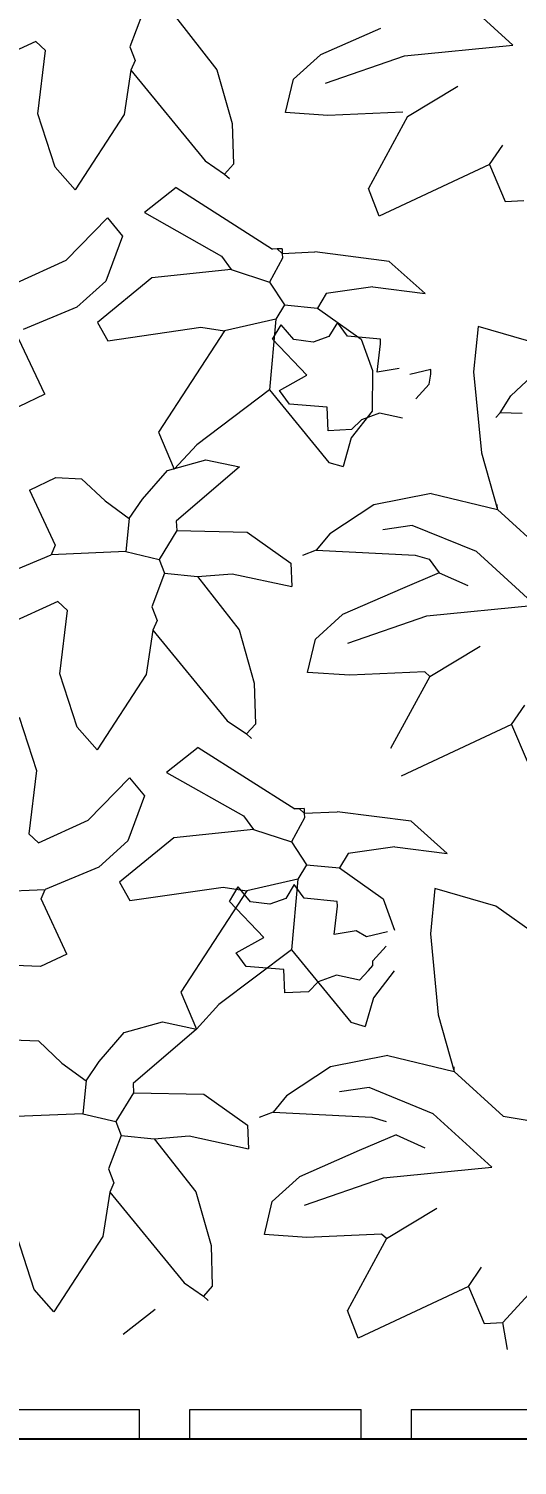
# Model space of a CAD drawing. Header units: centimetres. Extents: x 5667 to 17750, y 274 to 6203.
# Drawn here: x 13407.2 to 13440.5, y 1490.8 to 1588.6 of the extents above; entities that cross this region are included whole.
import ezdxf

# ---------------------------------------------------------------- set-up
doc = ezdxf.new("R2010")
doc.units = ezdxf.units.CM
doc.header["$MEASUREMENT"] = 0
doc.layers.get('0').update_dxf_attribs({"lineweight": 18})
for name, color, linetype, lineweight in [('A-FURN', 8, 'Continuous', 9), ('A-WALL-FULL', 7, 'Continuous', 20), ('G-ANNO-DIM', 3, 'Continuous', 9), ('G-HEDGE', 104, 'Continuous', 9)]:
    doc.layers.add(name, color=color, linetype=linetype, lineweight=lineweight)
doc.styles.add('ARIAL', font='arial.ttf')
doc.dimstyles.new('TICK_36', dxfattribs={"dimtxt": 10, "dimasz": 3.6, "dimexe": 1.8, "dimexo": 1.2, "dimgap": 1.8, "dimtad": 0, "dimdec": 0, "dimzin": 0, "dimdsep": 46, "dimtxsty": 'ARIAL', "dimblk": 'OBLIQUE', "dimcen": 1.8, "dimdle": 1.8, "dimclrd": 256, "dimclrt": 256, "dimadec": 0, "dimazin": 0, "dimtfac": 1, "dimtdec": 0, "dimtmove": 1, "dimatfit": 3, "dimldrblk": 'OPEN90', "dimfxl": 1, "dimtolj": 1, "dimtzin": 0, "dimarcsym": 0})

# ---------------------------------------------------------------- blocks, each defined once
blk = doc.blocks.new('_Oblique')
at = {"color": 0, "linetype": 'ByBlock', "lineweight": -2}
blk.add_line((-0.5, -0.5), (0.5, 0.5), dxfattribs=at)
blk = doc.blocks.new('*D104')
at = {"layer": 'Defpoints', "color": 0, "transparency": 16777216}
for p in [(13297.182, 1746.602), (13297.735, 1492.602), (13616.14, 1492.602)]:
    blk.add_point(p, dxfattribs=at)
at = {"layer": 'G-ANNO-DIM', "lineweight": -2, "transparency": 16777216}
for p, q in [((13616.14, 1748.402), (13616.14, 1632.514)), ((13616.14, 1490.802), (13616.14, 1606.69))]:
    blk.add_line(p, q, dxfattribs=at)
at = {"layer": 'G-ANNO-DIM', "color": 0, "lineweight": -2, "transparency": 16777216}
for p, q in [((13298.382, 1746.602), (13617.94, 1746.602)), ((13298.935, 1492.602), (13617.94, 1492.602))]:
    blk.add_line(p, q, dxfattribs=at)
at = {"layer": 'G-ANNO-DIM', "lineweight": -2, "transparency": 16777216, "xscale": 3.6, "yscale": 3.6, "zscale": 3.6}
for p, rotation in [((13616.14, 1746.602), 90), ((13616.14, 1492.602), 270)]:
    blk.add_blockref('_Oblique', p, dxfattribs=dict(at, rotation=rotation))
at = {"layer": 'G-ANNO-DIM', "transparency": 16777216, "insert": (13616.14, 1619.602), "char_height": 10, "attachment_point": 5, "rotation": 90, "style": 'ARIAL'}
blk.add_mtext('\\A1;254', dxfattribs=at)
blk = doc.blocks.new('_Open90')
at = {"color": 0, "linetype": 'ByBlock', "lineweight": -2}
for p, q in [((-0.5, 0.5), (0, 0)), ((0, 0), (-1, 0)), ((0, 0), (-0.5, -0.5))]:
    blk.add_line(p, q, dxfattribs=at)

msp = doc.modelspace()

# ---------------------------------------------------------------- linework, layer by layer
at = {"layer": 'A-FURN'}
for p, q in [((13403.145, 1494.602), (13414.781, 1494.602)), ((13414.781, 1492.602), (13414.781, 1494.602)), ((13418.204, 1492.602), (13418.204, 1494.602)), ((13418.204, 1494.602), (13429.84, 1494.602)), ((13429.84, 1492.602), (13429.84, 1494.602)), ((13433.263, 1494.602), (13444.898, 1494.602)), ((13433.263, 1494.602), (13433.263, 1492.602)), ((13403.145, 1492.602), (13414.781, 1492.602)), ((13418.204, 1492.602), (13429.84, 1492.602)), ((13433.263, 1492.602), (13444.898, 1492.602))]:
    msp.add_line(p, q, dxfattribs=at)
at = {"layer": 'A-WALL-FULL'}
msp.add_line((13652.735, 1492.602), (12632.735, 1492.602), dxfattribs=at)
at = {"layer": 'G-HEDGE'}
for p, q in [((13440.177, 1587.453), (13436.187, 1591.089)), ((13414.968, 1589.611), (13414.109, 1587.34)), ((13417.212, 1589.39), (13420.039, 1585.764)), ((13431.155, 1588.576), (13427.082, 1586.802)), ((13407.709, 1587.699), (13404.338, 1586.154)), ((13407.709, 1587.698), (13408.374, 1587.09)), ((13407.856, 1582.776), (13408.374, 1587.09)), ((13414.109, 1587.34), (13414.469, 1586.398)), ((13427.082, 1586.802), (13425.24, 1585.127)), ((13432.806, 1586.724), (13440.177, 1587.453)), ((13414.469, 1586.398), (13414.178, 1585.746)), ((13427.433, 1584.857), (13432.806, 1586.724)), ((13414.178, 1585.746), (13413.722, 1582.725)), ((13414.178, 1585.746), (13419.235, 1579.582)), ((13420.039, 1585.764), (13421.077, 1582.124)), ((13424.7, 1582.868), (13425.24, 1585.127)), ((13433.011, 1582.593), (13436.433, 1584.657)), ((13432.679, 1582.897), (13427.582, 1582.675)), ((13409.04, 1579.138), (13407.856, 1582.776)), ((13413.722, 1582.725), (13410.384, 1577.6)), ((13421.077, 1582.124), (13421.161, 1579.347)), ((13427.582, 1582.675), (13424.7, 1582.868)), ((13433.011, 1582.593), (13430.352, 1577.689)), ((13438.581, 1579.324), (13439.481, 1580.64)), ((13410.383, 1577.601), (13409.04, 1579.138)), ((13419.235, 1579.582), (13420.551, 1578.682)), ((13421.161, 1579.347), (13420.551, 1578.682)), ((13438.581, 1579.324), (13431.073, 1575.805)), ((13438.581, 1579.324), (13439.648, 1576.816)), ((13420.551, 1578.682), (13420.883, 1578.377)), ((13417.262, 1577.756), (13415.101, 1576.066)), ((13417.262, 1577.756), (13423.828, 1573.574)), ((13431.073, 1575.805), (13430.352, 1577.689)), ((13415.101, 1576.066), (13420.338, 1573.102)), ((13439.648, 1576.816), (13440.922, 1576.872)), ((13409.775, 1572.815), (13412.595, 1575.691)), ((13412.595, 1575.691), (13413.607, 1574.458)), ((13413.607, 1574.458), (13412.475, 1571.397)), ((13420.338, 1573.102), (13421.016, 1572.173)), ((13424.147, 1573.587), (13423.828, 1573.574)), ((13424.466, 1573.601), (13424.147, 1573.587)), ((13424.147, 1573.587), (13424.48, 1573.282)), ((13424.466, 1573.601), (13424.48, 1573.282)), ((13424.48, 1573.282), (13426.71, 1573.379)), ((13424.48, 1573.282), (13424.494, 1572.964)), ((13431.757, 1572.736), (13426.71, 1573.379)), ((13406.404, 1571.271), (13409.775, 1572.815)), ((13421.016, 1572.173), (13415.615, 1571.619)), ((13421.016, 1572.173), (13423.607, 1571.329)), ((13424.494, 1572.964), (13423.607, 1571.329)), ((13434.199, 1570.539), (13431.757, 1572.736)), ((13412.475, 1571.397), (13410.5, 1569.622)), ((13415.615, 1571.619), (13411.916, 1568.585)), ((13423.607, 1571.329), (13424.632, 1569.778)), ((13427.472, 1570.54), (13426.876, 1569.556)), ((13430.644, 1570.998), (13427.472, 1570.54)), ((13430.644, 1570.998), (13434.199, 1570.539)), ((13410.5, 1569.622), (13406.861, 1568.099)), ((13424.632, 1569.778), (13424.037, 1568.794)), ((13424.632, 1569.778), (13426.876, 1569.556)), ((13426.876, 1569.556), (13429.841, 1567.451)), ((13411.916, 1568.585), (13412.608, 1567.339)), ((13412.608, 1567.339), (13418.953, 1568.253)), ((13418.953, 1568.253), (13420.56, 1568.004)), ((13424.037, 1568.794), (13420.56, 1568.004)), ((13424.037, 1568.794), (13423.608, 1563.988)), ((13423.821, 1567.434), (13424.416, 1568.418)), ((13425.268, 1567.412), (13424.416, 1568.418)), ((13428.24, 1568.584), (13427.658, 1567.63)), ((13428.919, 1567.656), (13428.24, 1568.584)), ((13437.801, 1568.306), (13437.496, 1565.221)), ((13441.958, 1567.105), (13437.801, 1568.306)), ((13408.33, 1563.694), (13406.57, 1567.448)), ((13420.56, 1568.004), (13416.073, 1561.105)), ((13426.162, 1564.982), (13423.821, 1567.434)), ((13426.585, 1567.241), (13425.268, 1567.412)), ((13427.658, 1567.63), (13426.585, 1567.241)), ((13431.163, 1567.435), (13428.919, 1567.656)), ((13429.841, 1567.451), (13430.615, 1565.315)), ((13431.176, 1567.116), (13431.163, 1567.435)), ((13430.942, 1565.19), (13431.176, 1567.116)), ((13430.615, 1565.315), (13430.589, 1562.55)), ((13432.443, 1565.44), (13430.942, 1565.19)), ((13434.581, 1565.369), (13433.154, 1565.027)), ((13434.595, 1565.049), (13434.581, 1565.369)), ((13424.292, 1563.943), (13426.162, 1564.982)), ((13433.574, 1563.39), (13434.488, 1564.387)), ((13434.488, 1564.387), (13434.595, 1565.049)), ((13437.496, 1565.221), (13438.029, 1559.716)), ((13440.043, 1563.576), (13441.45, 1564.927)), ((13408.33, 1563.694), (13406.545, 1562.846)), ((13423.608, 1563.988), (13418.663, 1560.26)), ((13423.608, 1563.988), (13427.654, 1559.056)), ((13424.972, 1563.015), (13424.292, 1563.943)), ((13439.317, 1562.437), (13440.043, 1563.576)), ((13427.534, 1562.808), (13424.972, 1563.015)), ((13427.603, 1561.214), (13427.534, 1562.808)), ((13430.589, 1562.55), (13429.177, 1560.719)), ((13431.103, 1562.41), (13429.869, 1561.957)), ((13432.674, 1562.074), (13431.103, 1562.41)), ((13439.317, 1562.437), (13439.013, 1562.105)), ((13440.799, 1562.38), (13439.317, 1562.437)), ((13429.869, 1561.957), (13429.197, 1561.284)), ((13416.073, 1561.105), (13417.14, 1558.598)), ((13429.197, 1561.284), (13427.603, 1561.214)), ((13429.177, 1560.719), (13428.624, 1558.779)), ((13418.663, 1560.26), (13417.14, 1558.598)), ((13438.029, 1559.716), (13439.125, 1555.86)), ((13414.972, 1556.548), (13416.671, 1558.503)), ((13416.671, 1558.503), (13419.278, 1559.231)), ((13421.579, 1558.751), (13417.272, 1555.053)), ((13419.278, 1559.231), (13421.579, 1558.751)), ((13427.654, 1559.056), (13428.624, 1558.779)), ((13407.284, 1557.17), (13409.07, 1558.018)), ((13409.07, 1558.018), (13410.832, 1557.942)), ((13410.832, 1557.942), (13412.424, 1556.437)), ((13407.284, 1557.17), (13409.044, 1553.417)), ((13414.072, 1555.232), (13414.972, 1556.548)), ((13434.609, 1556.941), (13430.708, 1556.172)), ((13434.609, 1556.941), (13439.125, 1555.86)), ((13412.424, 1556.437), (13414.072, 1555.232)), ((13430.708, 1556.172), (13427.716, 1554.199)), ((13439.125, 1555.86), (13439.111, 1556.18)), ((13439.125, 1555.86), (13442.45, 1552.814)), ((13414.072, 1555.232), (13413.851, 1552.988)), ((13417.272, 1555.053), (13417.3, 1554.415)), ((13433.326, 1554.766), (13431.325, 1554.475)), ((13437.689, 1552.984), (13433.326, 1554.766)), ((13417.3, 1554.415), (13416.108, 1552.448)), ((13417.3, 1554.415), (13422.093, 1554.305)), ((13422.093, 1554.305), (13425.058, 1552.199)), ((13427.716, 1554.199), (13426.797, 1553.089)), ((13405.114, 1551.243), (13408.753, 1552.766)), ((13409.044, 1553.417), (13408.753, 1552.766)), ((13413.851, 1552.988), (13408.753, 1552.766)), ((13413.851, 1552.988), (13416.108, 1552.448)), ((13426.797, 1553.089), (13425.855, 1552.729)), ((13426.797, 1553.089), (13433.516, 1552.743)), ((13433.516, 1552.743), (13434.485, 1552.466)), ((13441.679, 1549.348), (13437.689, 1552.984)), ((13416.108, 1552.448), (13416.469, 1551.506)), ((13425.058, 1552.199), (13425.127, 1550.607)), ((13434.485, 1552.466), (13435.163, 1551.538)), ((13416.469, 1551.506), (13415.611, 1549.235)), ((13416.469, 1551.506), (13418.713, 1551.285)), ((13418.714, 1551.285), (13421.081, 1551.478)), ((13418.714, 1551.285), (13421.541, 1547.659)), ((13421.081, 1551.478), (13425.127, 1550.607)), ((13435.163, 1551.538), (13432.657, 1550.471)), ((13435.163, 1551.538), (13437.117, 1550.666)), ((13432.657, 1550.471), (13428.584, 1548.697)), ((13409.211, 1549.594), (13405.84, 1548.049)), ((13409.211, 1549.593), (13409.876, 1548.984)), ((13409.358, 1544.671), (13409.876, 1548.984)), ((13415.611, 1549.235), (13415.971, 1548.293)), ((13428.584, 1548.697), (13426.742, 1547.022)), ((13434.308, 1548.619), (13441.679, 1549.348)), ((13415.971, 1548.293), (13415.68, 1547.641)), ((13428.935, 1546.752), (13434.308, 1548.619)), ((13415.68, 1547.641), (13415.224, 1544.619)), ((13415.68, 1547.641), (13420.737, 1541.477)), ((13421.541, 1547.659), (13422.579, 1544.019)), ((13426.202, 1544.763), (13426.742, 1547.022)), ((13434.513, 1544.488), (13437.935, 1546.552)), ((13429.084, 1544.57), (13426.202, 1544.763)), ((13434.181, 1544.792), (13429.084, 1544.57)), ((13434.513, 1544.488), (13434.181, 1544.792)), ((13410.541, 1541.033), (13409.358, 1544.671)), ((13415.224, 1544.619), (13411.886, 1539.495)), ((13422.579, 1544.019), (13422.663, 1541.242)), ((13434.513, 1544.488), (13431.854, 1539.583)), ((13440.083, 1541.219), (13440.983, 1542.535)), ((13406.575, 1541.727), (13407.758, 1538.089)), ((13411.885, 1539.496), (13410.541, 1541.033)), ((13420.737, 1541.477), (13422.053, 1540.577)), ((13422.663, 1541.242), (13422.053, 1540.577)), ((13440.083, 1541.219), (13432.575, 1537.7)), ((13440.083, 1541.219), (13441.15, 1538.711)), ((13422.053, 1540.577), (13422.385, 1540.272)), ((13418.764, 1539.651), (13416.603, 1537.961)), ((13418.764, 1539.651), (13425.33, 1535.468)), ((13407.758, 1538.089), (13407.24, 1533.775)), ((13416.603, 1537.961), (13421.84, 1534.996)), ((13411.277, 1534.71), (13414.097, 1537.586)), ((13414.097, 1537.586), (13415.109, 1536.353)), ((13415.109, 1536.353), (13413.977, 1533.292)), ((13421.84, 1534.996), (13422.518, 1534.068)), ((13425.649, 1535.482), (13425.33, 1535.468)), ((13425.968, 1535.496), (13425.649, 1535.482)), ((13425.649, 1535.482), (13425.982, 1535.177)), ((13425.968, 1535.496), (13425.982, 1535.177)), ((13425.982, 1535.177), (13428.212, 1535.274)), ((13425.982, 1535.177), (13425.995, 1534.859)), ((13433.259, 1534.631), (13428.212, 1535.274)), ((13407.905, 1533.166), (13411.277, 1534.71)), ((13422.518, 1534.068), (13417.116, 1533.514)), ((13422.518, 1534.068), (13425.109, 1533.224)), ((13425.995, 1534.859), (13425.109, 1533.224)), ((13435.701, 1532.434), (13433.259, 1534.631)), ((13407.905, 1533.166), (13407.24, 1533.775)), ((13413.977, 1533.292), (13412.002, 1531.517)), ((13417.116, 1533.514), (13413.418, 1530.48)), ((13425.109, 1533.224), (13426.134, 1531.673)), ((13428.974, 1532.435), (13428.378, 1531.451)), ((13432.146, 1532.893), (13428.974, 1532.435)), ((13432.146, 1532.893), (13435.701, 1532.434)), ((13412.002, 1531.517), (13408.363, 1529.994)), ((13426.134, 1531.673), (13425.538, 1530.689)), ((13426.134, 1531.673), (13428.378, 1531.451)), ((13428.378, 1531.451), (13431.343, 1529.346)), ((13413.418, 1530.48), (13414.11, 1529.234)), ((13414.11, 1529.234), (13420.455, 1530.148)), ((13420.455, 1530.148), (13422.062, 1529.899)), ((13420.884, 1529.175), (13421.479, 1530.159)), ((13422.331, 1529.153), (13421.479, 1530.159)), ((13425.538, 1530.689), (13422.062, 1529.899)), ((13425.302, 1530.326), (13424.721, 1529.372)), ((13425.538, 1530.689), (13425.11, 1525.883)), ((13425.981, 1529.398), (13425.302, 1530.326)), ((13403.265, 1529.771), (13408.363, 1529.994)), ((13408.072, 1529.343), (13408.363, 1529.994)), ((13409.832, 1525.589), (13408.072, 1529.343)), ((13422.062, 1529.899), (13417.575, 1523)), ((13423.225, 1526.723), (13420.884, 1529.175)), ((13423.647, 1528.982), (13422.331, 1529.153)), ((13424.721, 1529.372), (13423.647, 1528.982)), ((13428.225, 1529.176), (13425.981, 1529.398)), ((13428.239, 1528.857), (13428.225, 1529.176)), ((13431.343, 1529.346), (13432.117, 1527.21)), ((13434.863, 1530.047), (13434.558, 1526.962)), ((13439.02, 1528.846), (13434.863, 1530.047)), ((13428.004, 1526.932), (13428.239, 1528.857)), ((13441.894, 1526.821), (13439.02, 1528.846)), ((13429.506, 1527.181), (13428.004, 1526.932)), ((13430.216, 1526.768), (13429.506, 1527.181)), ((13421.355, 1525.684), (13423.225, 1526.723)), ((13431.644, 1527.11), (13430.216, 1526.768)), ((13434.558, 1526.962), (13435.091, 1521.457)), ((13409.832, 1525.589), (13408.047, 1524.741)), ((13425.11, 1525.883), (13420.165, 1522.155)), ((13422.034, 1524.756), (13421.355, 1525.684)), ((13425.11, 1525.883), (13429.156, 1520.951)), ((13430.636, 1525.131), (13431.551, 1526.129)), ((13408.047, 1524.741), (13406.284, 1524.818)), ((13424.596, 1524.549), (13422.034, 1524.756)), ((13424.666, 1522.956), (13424.596, 1524.549)), ((13430.345, 1524.481), (13429.736, 1523.815)), ((13430.345, 1524.481), (13430.65, 1524.813)), ((13430.65, 1524.813), (13430.636, 1525.131)), ((13432.091, 1524.444), (13430.679, 1522.614)), ((13426.931, 1523.698), (13426.259, 1523.025)), ((13428.165, 1524.152), (13426.931, 1523.698)), ((13429.736, 1523.815), (13428.165, 1524.152)), ((13417.575, 1523), (13418.642, 1520.493)), ((13426.259, 1523.025), (13424.666, 1522.956)), ((13430.679, 1522.614), (13430.126, 1520.674)), ((13420.165, 1522.155), (13418.642, 1520.493)), ((13435.091, 1521.457), (13436.188, 1517.602)), ((13413.733, 1520.245), (13416.34, 1520.972)), ((13418.642, 1520.493), (13414.335, 1516.794)), ((13416.34, 1520.972), (13418.642, 1520.493)), ((13429.156, 1520.951), (13430.126, 1520.674)), ((13406.132, 1519.76), (13407.894, 1519.683)), ((13407.894, 1519.683), (13409.486, 1518.178)), ((13412.034, 1518.289), (13413.733, 1520.245)), ((13431.671, 1518.682), (13427.77, 1517.913)), ((13431.671, 1518.682), (13436.188, 1517.602)), ((13409.486, 1518.178), (13411.134, 1516.973)), ((13411.134, 1516.973), (13412.034, 1518.289)), ((13427.77, 1517.913), (13424.778, 1515.94)), ((13436.188, 1517.602), (13436.174, 1517.921)), ((13436.188, 1517.602), (13439.512, 1514.555)), ((13411.134, 1516.973), (13410.913, 1514.73)), ((13414.335, 1516.794), (13414.363, 1516.156)), ((13430.388, 1516.508), (13428.388, 1516.216)), ((13434.752, 1514.725), (13430.388, 1516.508)), ((13414.363, 1516.156), (13413.171, 1514.189)), ((13414.363, 1516.156), (13419.156, 1516.047)), ((13419.156, 1516.047), (13422.12, 1513.941)), ((13424.778, 1515.94), (13423.859, 1514.83)), ((13410.913, 1514.73), (13405.816, 1514.507)), ((13410.913, 1514.73), (13413.171, 1514.189)), ((13423.859, 1514.83), (13422.917, 1514.47)), ((13423.859, 1514.83), (13430.578, 1514.484)), ((13430.578, 1514.484), (13431.548, 1514.208)), ((13438.742, 1511.089), (13434.752, 1514.725)), ((13439.512, 1514.555), (13444.015, 1513.794)), ((13413.171, 1514.189), (13413.532, 1513.247)), ((13422.12, 1513.941), (13422.19, 1512.348)), ((13413.532, 1513.247), (13412.673, 1510.976)), ((13413.532, 1513.247), (13415.776, 1513.026)), ((13415.776, 1513.026), (13418.144, 1513.219)), ((13415.776, 1513.026), (13418.603, 1509.4)), ((13418.144, 1513.219), (13422.19, 1512.348)), ((13432.226, 1513.28), (13429.719, 1512.213)), ((13432.226, 1513.28), (13434.179, 1512.407)), ((13429.719, 1512.213), (13425.646, 1510.439)), ((13412.673, 1510.976), (13413.033, 1510.034)), ((13431.371, 1510.36), (13438.742, 1511.089)), ((13413.033, 1510.034), (13412.743, 1509.382)), ((13425.646, 1510.439), (13423.804, 1508.763)), ((13425.997, 1508.493), (13431.371, 1510.36)), ((13412.743, 1509.382), (13412.286, 1506.361)), ((13412.743, 1509.382), (13417.8, 1503.218)), ((13418.603, 1509.4), (13419.642, 1505.76)), ((13423.265, 1506.504), (13423.804, 1508.763)), ((13431.576, 1506.229), (13434.997, 1508.293)), ((13407.604, 1502.774), (13406.421, 1506.412)), ((13412.286, 1506.361), (13408.948, 1501.236)), ((13419.642, 1505.76), (13419.725, 1502.983)), ((13426.146, 1506.311), (13423.265, 1506.504)), ((13431.243, 1506.533), (13426.146, 1506.311)), ((13431.576, 1506.229), (13428.917, 1501.325)), ((13431.576, 1506.229), (13431.243, 1506.533)), ((13437.145, 1502.96), (13438.045, 1504.276)), ((13442.534, 1503.834), (13439.486, 1500.508)), ((13408.947, 1501.237), (13407.604, 1502.774)), ((13417.8, 1503.218), (13419.115, 1502.318)), ((13419.725, 1502.983), (13419.115, 1502.318)), ((13437.145, 1502.96), (13429.637, 1499.441)), ((13437.145, 1502.96), (13438.212, 1500.452)), ((13419.115, 1502.318), (13419.448, 1502.014)), ((13415.827, 1501.392), (13413.665, 1499.702)), ((13429.637, 1499.441), (13428.917, 1501.325)), ((13438.212, 1500.452), (13439.486, 1500.508)), ((13439.807, 1498.69), (13439.486, 1500.508))]:
    msp.add_line(p, q, dxfattribs=at)

# ---------------------------------------------------------------- dimensions: what is measured, and where the dimension line sits
at = {"layer": 'G-ANNO-DIM'}
dim = msp.add_linear_dim(base=(13616.14, 1492.602), p1=(13297.182, 1746.602), p2=(13297.735, 1492.602), angle=90, dimstyle='TICK_36', dxfattribs=at)
dim.commit()
dim.dimension.update_dxf_attribs({"geometry": '*D104', "text_midpoint": (13616.14, 1619.602)})

doc.saveas('drawing.dxf')
